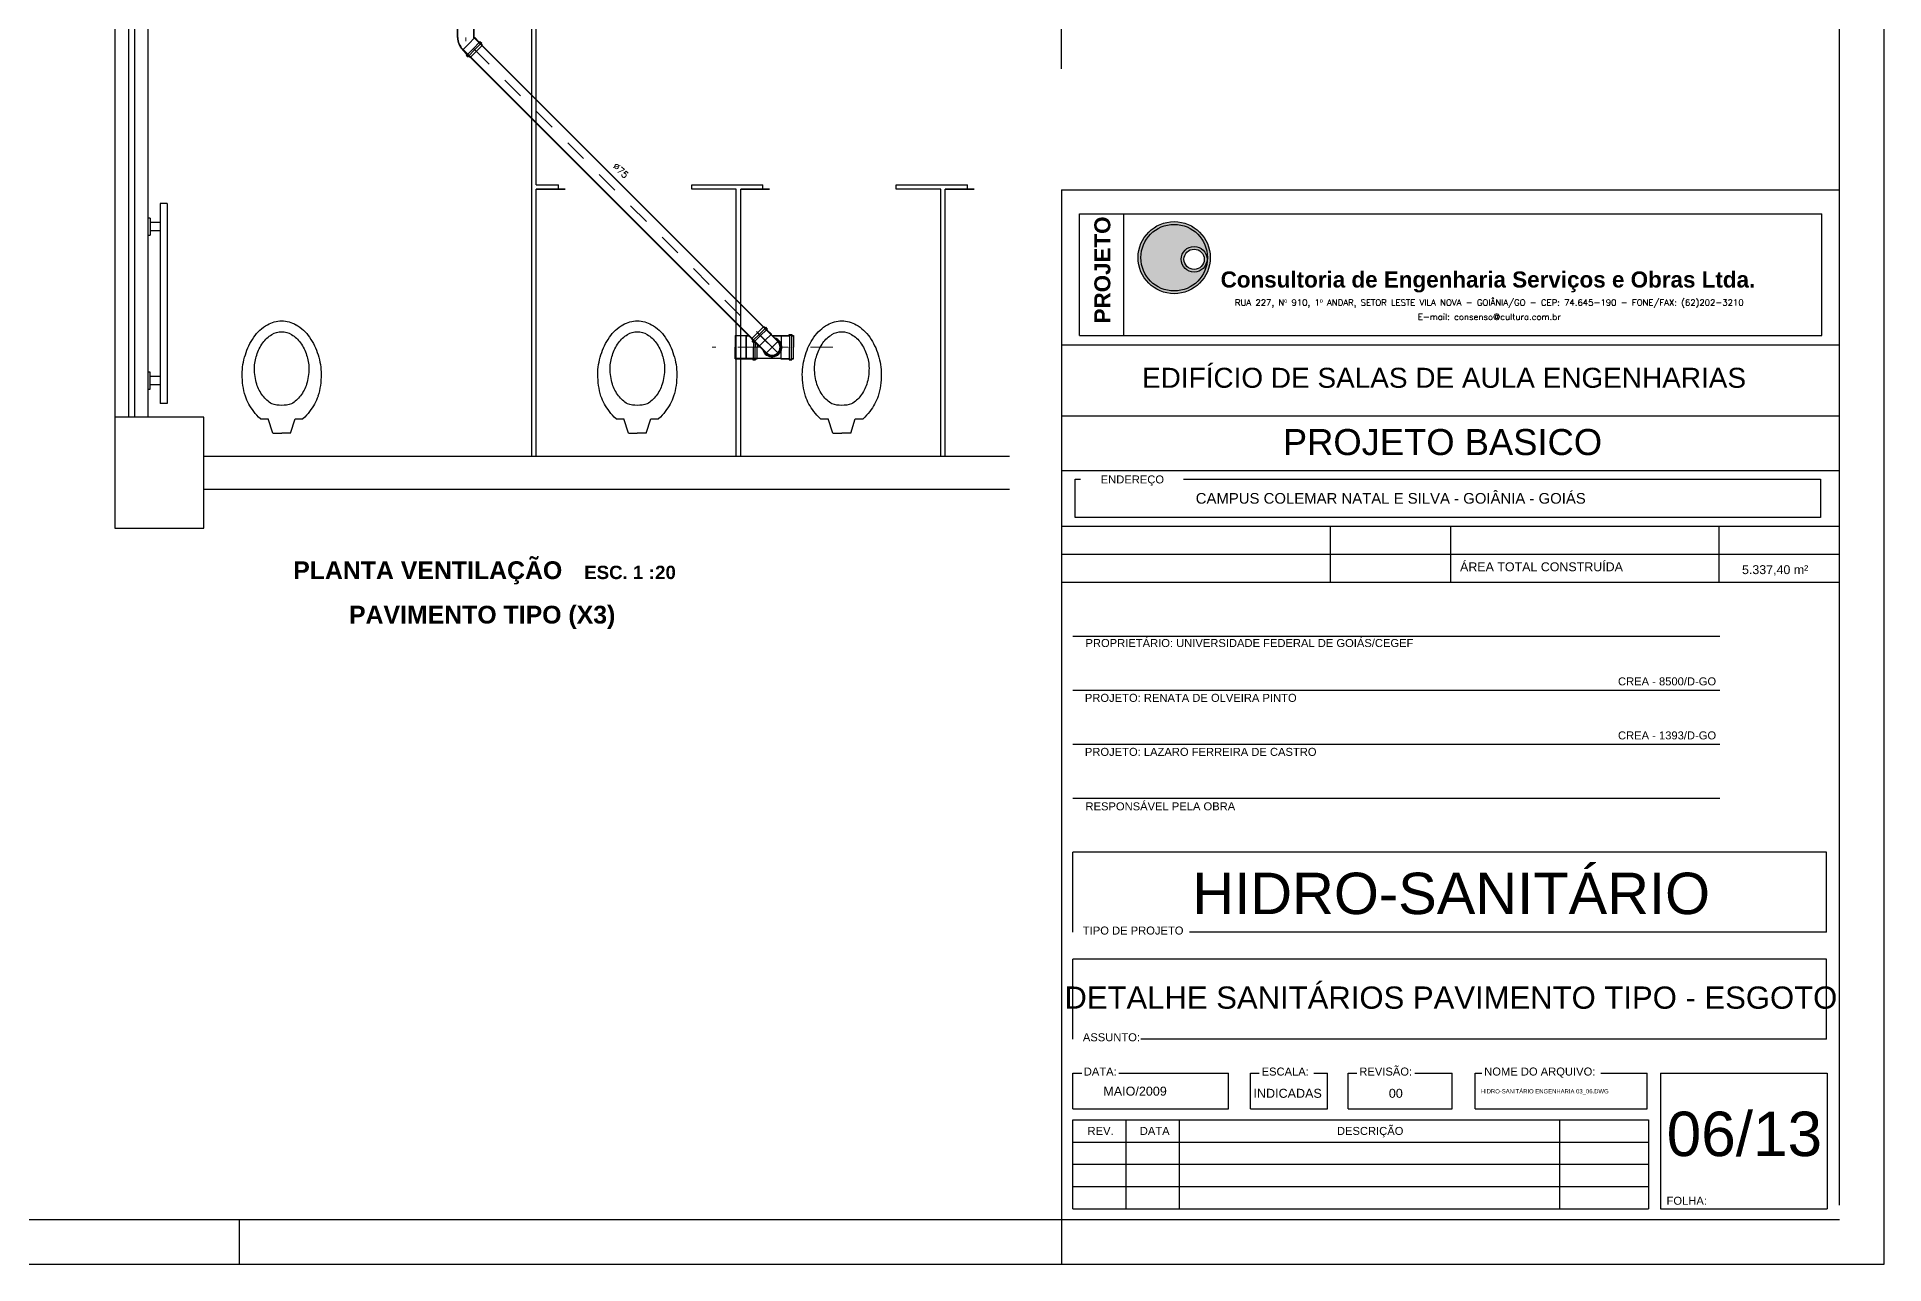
# Model space of a CAD drawing. Header units: millimetres. Extents: x -2485 to 3289, y -257 to 1952.
# Drawn here: x 63.77 to 72.08, y 30.07 to 35.59 of the extents above; entities that cross this region are included whole.
import ezdxf
from ezdxf.enums import TextEntityAlignment as Align

# ---------------------------------------------------------------- set-up
doc = ezdxf.new("R2010")
doc.units = ezdxf.units.MM
doc.header["$LTSCALE"] = 0.3
doc.linetypes.add('CONTINUO', pattern=[0])
doc.linetypes.add('HID', pattern=[0.37, 0.07, -0.1, 0.03, -0.1, 0.07])
for name, color, linetype in [('AUX', 2, 'Continuous'), ('CAR_COLOR12', 20, 'Continuous'), ('CAR_TEXTO_01', 7, 'Continuous'), ('CAR_TEXTO_02', 2, 'Continuous'), ('CARIMBO', 4, 'Continuous'), ('PAREDE', 7, 'CONTINUO'), ('PILAR', 2, 'Continuous'), ('SAN', 11, 'Continuous'), ('TEX', 11, 'Continuous'), ('TEXTO', 3, 'Continuous'), ('TUB', 1, 'Continuous'), ('VISTAS', 1, 'Continuous')]:
    doc.layers.add(name, color=color, linetype=linetype)
doc.layers.add('PROJETO ESGOTO', color=1, linetype='HID', lineweight=15)
doc.styles.add('ARIAL', font='ARIAL.TTF', dxfattribs={"height": 0.12})
doc.styles.add('CAIXA', font='swiss.ttf')
doc.styles.add('ROMANS', font='romans.shx', dxfattribs={"height": 0.03})
doc.styles.add('SANSSERIFBOLD', font='sasb____.pfb')

# ---------------------------------------------------------------- blocks, each defined once
blk = doc.blocks.new('vs')
at = {"layer": 'SAN'}
for p, q in [((0.1669, 0.0608), (0.1669, 0.0956)), ((0.1033, 0.04), (0.1669, 0.0608)), ((0.1033, 0.04), (0.1033, 0)), ((0.1033, -0.04), (0.1033, 0)), ((0.1033, -0.04), (0.1669, -0.0608)), ((0.1669, -0.0956), (0.1669, -0.0608))]:
    blk.add_line(p, q, dxfattribs=at)
for centre, radius, start, end in [((0.3668, -0.1583), 0.336, 90.00329, 106.77659), ((0.3667, -0.102), 0.2798, 71.60098, 89.98636), ((0.3142, -0.0363), 0.1977, 124.96441, 138.14022), ((0.3376, -0.0421), 0.2164, 108.24024, 129.16988), ((0.3508, -0.0253), 0.1357, 125.83489, 149.17492), ((0.3733, -0.0455), 0.1653, 107.75536, 128.04926), ((0.3947, -0.1284), 0.2508, 90, 106.65318), ((0.3946, -0.0506), 0.173, 69.91708, 89.9758), ((0.401, -0.0653), 0.185, 54.16511, 73.34682), ((0.3805, -0.0938), 0.2678, 55.03559, 73.84622), ((0.4299, -0.0253), 0.1357, 30.82508, 54.16511), ((0.4207, -0.0363), 0.1977, 30.64, 55.03559), ((0.3797, 0), 0.152, 163.09329, 196.90671), ((0.4772, 0), 0.0821, 327.43722, 32.56278), ((0.482, 0), 0.1264, 0, 30.64), ((0.482, 0), 0.1264, 329.36, 0), ((0.3508, 0.0253), 0.1357, 210.82508, 234.16511), ((0.4299, 0.0253), 0.1357, 305.83489, 329.17492), ((0.4207, 0.0363), 0.1977, 304.96441, 329.36), ((0.3142, 0.0363), 0.1977, 221.85978, 235.03559), ((0.3376, 0.0421), 0.2164, 230.83012, 251.75976), ((0.3668, 0.1583), 0.336, 253.22341, 269.99671), ((0.3733, 0.0455), 0.1653, 231.95074, 252.24464), ((0.3947, 0.1284), 0.2508, 253.34682, 270), ((0.3667, 0.102), 0.2798, 270.01364, 288.39902), ((0.3946, 0.0506), 0.173, 270.0242, 290.08292), ((0.401, 0.0653), 0.185, 286.65318, 305.83489), ((0.3805, 0.0938), 0.2678, 286.15378, 304.96441)]:
    blk.add_arc(centre, radius, start, end, dxfattribs=at)
blk = doc.blocks.new('J90E75C')
at = {"layer": 'TUB', "color": 1, "linetype": 'Continuous'}
for p, q in [((-0.0442, 0), (0.092, 0)), ((0, -0.0442), (0, 0.0441))]:
    blk.add_line(p, q, dxfattribs=at)
at = {"layer": 'TUB', "color": 4}
for p, q in [((0.0416, 0.0378), (0, 0.0378)), ((0.0423, 0.0361), (0, 0.0361)), ((0.0416, 0.0378), (0.0433, 0.0395)), ((0.0423, 0.0361), (0.044, 0.0378)), ((0.0433, 0.0395), (0.0721, 0.0395)), ((0.044, 0.0378), (0.0738, 0.0378)), ((0.0721, 0.0434), (0.0835, 0.0434)), ((0.0721, 0.0395), (0.0721, 0.0434)), ((0.0738, 0.0418), (0.0818, 0.0418)), ((0.0738, 0.0378), (0.0738, 0.0418)), ((0.0818, 0.0418), (0.0818, 0.0378)), ((0.0818, 0.0378), (0.092, 0.0378)), ((0.0835, 0.0434), (0.0835, 0.0395)), ((0.0835, 0.0395), (0.092, 0.0395)), ((0.0423, -0.0361), (0, -0.0361)), ((0.0416, -0.0378), (0, -0.0378)), ((0.0416, -0.0378), (0.0433, -0.0395)), ((0.0423, -0.0361), (0.044, -0.0378)), ((0.0433, -0.0395), (0.0721, -0.0395)), ((0.044, -0.0378), (0.0738, -0.0378)), ((0.0721, -0.0395), (0.0721, -0.0435)), ((0.0721, -0.0435), (0.0835, -0.0435)), ((0.0738, -0.0378), (0.0738, -0.0418)), ((0.0738, -0.0418), (0.0818, -0.0418)), ((0.0818, -0.0418), (0.0818, -0.0378)), ((0.0818, -0.0378), (0.092, -0.0378)), ((0.0835, -0.0435), (0.0835, -0.0395)), ((0.0835, -0.0395), (0.092, -0.0395))]:
    blk.add_line(p, q, dxfattribs=at)
at = {"layer": 'TUB', "color": 3}
for p, q in [((0.044, 0.0378), (0.044, 0)), ((0.044, -0.0378), (0.044, 0)), ((0.0738, 0.0378), (0.0738, 0)), ((0.0738, -0.0378), (0.0738, 0)), ((0.0818, 0.0378), (0.0818, 0)), ((0.0818, -0.0378), (0.0818, 0)), ((0.092, 0.0395), (0.092, 0)), ((0.092, -0.0395), (0.092, 0))]:
    blk.add_line(p, q, dxfattribs=at)
for radius, start, end in [(0.0435, 60.32119, 299.67881), (0.0394, 73.11852, 286.88148)]:
    blk.add_arc((0, 0), radius, start, end, dxfattribs=at)
at = {"layer": 'TUB', "color": 4}
for radius in [0.0378, 0.0361]:
    blk.add_arc((0, 0), radius, 90, 270, dxfattribs=at)
blk = doc.blocks.new('j45e75e')
at = {"layer": 'TUB', "color": 3}
for p, q in [((-0.0759, 0.024), (-0.0754, 0.0245)), ((-0.0759, 0.024), (-0.0748, 0.0214)), ((-0.024, 0.0759), (-0.0245, 0.0754)), ((-0.024, 0.0759), (-0.0214, 0.0748)), ((0.018, 0.0378), (0.018, 0)), ((0.018, -0.0378), (0.018, 0)), ((0.0478, 0.0378), (0.0478, 0)), ((0.0478, -0.0378), (0.0478, 0)), ((0.0558, 0.0378), (0.0558, 0)), ((0.0558, -0.0378), (0.0558, 0)), ((0.066, 0.0395), (0.066, 0)), ((0.066, -0.0395), (0.066, 0))]:
    blk.add_line(p, q, dxfattribs=at)
at = {"layer": 'TUB', "color": 3, "linetype": 'Continuous'}
for p in [(-0.0754, 0.0245), (-0.0245, 0.0754)]:
    blk.add_line(p, (-0.0499, 0.0499), dxfattribs=at)
at = {"layer": 'TUB', "color": 4}
for p, q in [((-0.0365, -0.0144), (-0.0754, 0.0245)), ((-0.0378, -0.0156), (-0.0748, 0.0214)), ((0.0156, 0.0353), (-0.0245, 0.0754)), ((0.0156, 0.0378), (-0.0214, 0.0748)), ((0.0156, 0.0378), (0.0173, 0.0395)), ((0.0156, 0.0353), (0.018, 0.0378)), ((0.0173, 0.0395), (0.0461, 0.0395)), ((0.018, 0.0378), (0.0478, 0.0378)), ((0.0461, 0.0434), (0.0575, 0.0434)), ((0.0461, 0.0395), (0.0461, 0.0434)), ((0.0478, 0.0417), (0.0558, 0.0417)), ((0.0478, 0.0378), (0.0478, 0.0417)), ((0.0558, 0.0417), (0.0558, 0.0378)), ((0.0558, 0.0378), (0.066, 0.0378)), ((0.0575, 0.0434), (0.0575, 0.0395)), ((0.0575, 0.0395), (0.066, 0.0395)), ((0.0156, -0.0378), (0.0173, -0.0395)), ((0.0163, -0.036), (0.018, -0.0378)), ((0.0173, -0.0395), (0.0461, -0.0395)), ((0.018, -0.0378), (0.0478, -0.0378)), ((0.0461, -0.0395), (0.0461, -0.0435)), ((0.0461, -0.0435), (0.0575, -0.0435)), ((0.0478, -0.0378), (0.0478, -0.0418)), ((0.0478, -0.0418), (0.0558, -0.0418)), ((0.0558, -0.0378), (0.066, -0.0378)), ((0.0558, -0.0418), (0.0558, -0.0378)), ((0.0575, -0.0395), (0.066, -0.0395)), ((0.0575, -0.0435), (0.0575, -0.0395))]:
    blk.add_line(p, q, dxfattribs=at)
for radius, end in [(0.0755, 269.99684), (0.0738, 270.54091)]:
    blk.add_arc((0.0156, 0.0378), radius, 225, end, dxfattribs=at)
blk = doc.blocks.new('PN')
at = {"layer": 'TEX', "color": 3, "linetype": 'Continuous', "style": 'SANSSERIFBOLD'}
blk.add_text('ESC. 1 :', height=0.06, dxfattribs=at).set_placement((-0.078, 0.0123), align=Align.CENTER)
at = {"layer": 'TEX', "color": 9, "style": 'SANSSERIFBOLD'}
blk.add_attdef('NOME', text='', height=0.08, dxfattribs=at).set_placement((-0.3353, 0.0123), align=Align.RIGHT)
at = {"layer": 'TEX', "color": 3, "style": 'SANSSERIFBOLD'}
blk.add_attdef('ESCALA', (0.0825, 0.0123), '', height=0.06, dxfattribs=at)
blk = doc.blocks.new('75')
at = {"layer": 'TEX', "color": 9, "style": 'ROMANS'}
blk.add_text('%%c75', height=0.03, dxfattribs=at).set_placement((0, 0))

msp = doc.modelspace()

# ---------------------------------------------------------------- hatches: boundary and pattern name
at = {"layer": 'CAR_COLOR12'}
h = msp.add_hatch(color=256, dxfattribs=at)
h.paths.add_polyline_path([(68.731827, 34.594198, 1), (69.03151, 34.594198, 1)])
h.paths.add_polyline_path([(69.029356, 34.586706, 1), (68.913505, 34.586706, 1)], flags=16)
h = msp.add_hatch(color=256, dxfattribs=at)
h.paths.add_polyline_path([(68.731827, 34.594198, 1), (69.03151, 34.594198, 1)])
h.paths.add_polyline_path([(69.029356, 34.586706, 1), (68.913505, 34.586706, 1)], flags=16)
at = {"layer": 'CAR_TEXTO_01'}
h = msp.add_hatch(color=256, dxfattribs=at)
h.paths.add_polyline_path([(69.043789, 34.594198, 1.00000074), (68.719548, 34.594198, 1.00000074)])
h.paths.add_polyline_path([(69.03151, 34.594198, 1), (68.731827, 34.594198, 1)], flags=16)
h = msp.add_hatch(color=256, dxfattribs=at)
h.paths.add_polyline_path([(69.043789, 34.594198, 1.00000074), (68.719548, 34.594198, 1.00000074)])
h.paths.add_polyline_path([(69.03151, 34.594198, 1), (68.731827, 34.594198, 1)], flags=16)
h = msp.add_hatch(color=256, dxfattribs=at)
h.paths.add_polyline_path([(69.029356, 34.586706, 1), (68.913505, 34.586706, 1)])
h.paths.add_polyline_path([(69.017077, 34.586706, -1), (68.925785, 34.586706, -1)], flags=16)
h = msp.add_hatch(color=256, dxfattribs=at)
h.paths.add_polyline_path([(69.029356, 34.586706, 1), (68.913505, 34.586706, 1)])
h.paths.add_polyline_path([(69.017077, 34.586706, -1), (68.925785, 34.586706, -1)], flags=16)

# ---------------------------------------------------------------- linework, layer by layer
at = {"color": 4, "linetype": 'Continuous'}
for p, q in [((72.075361, 30.066047), (72.075361, 41.746047)), ((55.455361, 30.066047), (72.075361, 30.066047))]:
    msp.add_line(p, q, dxfattribs=at)
at = {"color": 12, "linetype": 'Continuous'}
for p, q in [((71.875361, 30.330294), (71.875361, 41.546047)), ((55.955361, 30.266047), (71.875361, 30.266047))]:
    msp.add_line(p, q, dxfattribs=at)
at = {"color": 5, "linetype": 'Continuous'}
msp.add_line((64.675361, 30.266047), (64.675361, 30.066047), dxfattribs=at)
at = {"layer": 'AUX', "color": 12, "linetype": 'Continuous'}
msp.add_line((68.375342, 30.266047), (71.875361, 30.266047), dxfattribs=at)
at = {"layer": 'CAR_TEXTO_01'}
for p, q in [((68.375361, 34.898713), (68.375361, 30.266047)), ((68.375361, 34.898713), (71.875361, 34.898713)), ((68.455361, 34.244398), (68.455361, 34.791633)), ((68.455361, 34.244398), (68.455361, 34.791633)), ((68.455361, 34.791633), (71.795361, 34.791633)), ((68.455361, 34.791633), (71.795361, 34.791633)), ((68.655361, 34.244398), (68.655361, 34.791633)), ((68.655361, 34.244398), (68.655361, 34.791633)), ((71.795361, 34.244398), (71.795361, 34.791633)), ((71.795361, 34.244398), (71.795361, 34.791633)), ((68.455361, 34.244398), (71.795361, 34.244398)), ((68.455361, 34.244398), (71.795361, 34.244398)), ((68.375361, 34.201322), (71.875361, 34.201322)), ((68.375361, 33.883047), (71.875361, 33.883047)), ((68.375361, 33.63701), (71.875361, 33.63701)), ((68.375361, 33.385402), (71.875361, 33.385402)), ((69.582751, 33.385402), (69.582751, 33.134082)), ((70.125361, 33.385402), (70.125361, 33.134082)), ((71.332751, 33.385402), (71.332751, 33.134082)), ((68.375361, 33.259742), (71.875361, 33.259742)), ((68.375361, 33.134082), (71.875361, 33.134082)), ((68.425361, 32.890993), (71.337272, 32.890993)), ((68.425366, 32.647905), (71.337276, 32.647905)), ((68.425361, 32.404816), (71.337272, 32.404816)), ((68.425361, 32.161727), (71.337272, 32.161727)), ((68.425361, 31.558639), (68.425361, 31.918639)), ((71.816645, 31.918639), (68.425361, 31.918639)), ((71.816645, 31.558639), (71.816645, 31.918639)), ((71.816645, 31.558639), (68.950713, 31.558639)), ((68.425361, 31.078465), (68.425361, 31.438465)), ((71.816645, 31.438465), (68.425361, 31.438465)), ((71.816645, 31.078465), (71.816645, 31.438465)), ((71.816645, 31.078465), (68.73215, 31.078465)), ((68.425361, 30.765043), (68.425361, 30.925043)), ((68.425361, 30.925043), (68.466663, 30.925043)), ((68.633184, 30.925043), (69.125361, 30.925043)), ((69.125361, 30.765043), (69.125361, 30.925043)), ((69.225361, 30.925043), (69.263567, 30.925043)), ((69.225361, 30.765043), (69.225361, 30.925043)), ((69.509451, 30.925043), (69.570745, 30.925043)), ((69.570745, 30.765043), (69.570745, 30.925043)), ((69.664927, 30.925043), (69.703908, 30.925043)), ((69.664927, 30.765043), (69.664927, 30.925043)), ((69.964371, 30.925043), (70.131763, 30.925043)), ((70.131763, 30.765043), (70.131763, 30.925043)), ((70.235166, 30.925043), (70.266046, 30.925043)), ((70.235166, 30.765043), (70.235166, 30.925043)), ((70.801727, 30.925043), (71.010069, 30.925043)), ((71.010069, 30.765043), (71.010069, 30.925043)), ((71.069267, 30.925043), (71.818741, 30.925043)), ((71.069267, 30.925043), (71.069267, 30.315043)), ((71.818741, 30.925043), (71.818741, 30.315043)), ((68.425361, 30.765043), (69.125361, 30.765043)), ((69.225361, 30.765043), (69.570745, 30.765043)), ((69.664927, 30.765043), (70.131763, 30.765043)), ((70.235166, 30.765043), (71.010069, 30.765043)), ((68.425361, 30.715043), (71.015888, 30.715043)), ((68.425361, 30.315043), (68.425361, 30.715043)), ((68.665361, 30.315043), (68.665361, 30.715043)), ((68.905361, 30.315043), (68.905361, 30.715043)), ((70.615888, 30.715043), (70.615888, 30.315043)), ((71.015888, 30.715043), (71.015888, 30.315043)), ((68.425361, 30.615043), (71.015888, 30.615043)), ((68.425361, 30.515043), (71.015888, 30.515043)), ((68.425361, 30.415043), (71.015888, 30.415043)), ((68.375342, 30.266047), (68.375342, 30.066047)), ((68.425361, 30.315043), (71.015888, 30.315043)), ((71.069267, 30.315043), (71.818741, 30.315043))]:
    msp.add_line(p, q, dxfattribs=at)
msp.add_lwpolyline([(68.924084, 33.597548), (71.79005, 33.597548), (71.79005, 33.424864), (68.436321, 33.424864), (68.436321, 33.597548), (68.460862, 33.597548)], dxfattribs=at)
for centre, radius in [((68.881669, 34.594198), 0.16212), ((68.881669, 34.594198), 0.16212), ((68.881669, 34.594198), 0.149841), ((68.881669, 34.594198), 0.149841), ((68.971431, 34.586706), 0.057925), ((68.971431, 34.586706), 0.057925), ((68.971431, 34.586706), 0.057925), ((68.971431, 34.586706), 0.057925), ((68.971431, 34.586706), 0.045646), ((68.971431, 34.586706), 0.045646)]:
    msp.add_circle(centre, radius, dxfattribs=at)
at = {"layer": 'PAREDE'}
for p, q in [((64.116395, 36.671718), (64.116395, 33.876718)), ((64.178931, 33.876718), (64.178931, 36.671718)), ((64.20386, 36.671718), (64.20386, 33.876718)), ((64.266395, 33.876718), (64.266395, 36.671718)), ((64.350795, 34.837356), (64.319332, 34.837356)), ((64.319332, 34.837356), (64.319332, 33.937356)), ((64.350795, 34.837356), (64.319332, 34.837356)), ((64.350795, 34.837356), (64.350795, 33.937356)), ((64.274386, 34.77181), (64.274386, 34.695901)), ((64.274386, 34.77181), (64.274386, 34.695901)), ((64.274386, 34.77181), (64.274386, 34.695901)), ((64.274386, 34.77181), (64.274386, 34.695901)), ((64.274386, 34.77181), (64.274386, 34.695901)), ((64.319332, 34.752356), (64.274386, 34.752356)), ((64.319332, 34.752356), (64.274386, 34.752356)), ((64.319332, 34.715356), (64.274386, 34.715356)), ((64.319332, 34.715356), (64.274386, 34.715356)), ((64.274386, 34.002901), (64.274386, 34.07881)), ((64.274386, 34.002901), (64.274386, 34.07881)), ((64.274386, 34.002901), (64.274386, 34.07881)), ((64.319332, 34.059356), (64.274386, 34.059356)), ((64.319332, 34.059356), (64.274386, 34.059356)), ((64.319332, 34.022356), (64.274386, 34.022356)), ((64.319332, 34.022356), (64.274386, 34.022356)), ((64.350795, 33.937356), (64.319332, 33.937356)), ((64.350795, 33.937356), (64.319332, 33.937356)), ((64.516395, 33.701718), (68.141372, 33.701718)), ((65.756395, 33.701718), (68.141372, 33.701718)), ((65.756395, 33.701718), (68.141372, 33.701718)), ((68.141372, 33.551718), (64.516395, 33.551718)), ((68.141372, 33.551718), (65.756395, 33.551718))]:
    msp.add_line(p, q, dxfattribs=at)
for centre, start, end in [((64.27039, 34.743485), 81.9714714, 98.0285286), ((64.27039, 34.743485), 81.9714714, 98.0285286), ((64.27039, 34.743485), 81.9714714, 98.0285286), ((64.27039, 34.743485), 81.9714714, 98.0285286), ((64.27039, 34.743485), 81.9714714, 98.0285286), ((64.27039, 34.743485), 81.9714714, 98.0285286), ((64.27039, 34.724226), 261.9714714, 278.0285286), ((64.27039, 34.724226), 261.9714714, 278.0285286), ((64.27039, 34.724226), 261.9714714, 278.0285286), ((64.27039, 34.724226), 261.9714714, 278.0285286), ((64.27039, 34.724226), 261.9714714, 278.0285286), ((64.27039, 34.050485), 81.9714714, 98.0285286), ((64.27039, 34.050485), 81.9714714, 98.0285286), ((64.27039, 34.050485), 81.9714714, 98.0285286), ((64.27039, 34.031226), 261.9714714, 278.0285286), ((64.27039, 34.031226), 261.9714714, 278.0285286), ((64.27039, 34.031226), 261.9714714, 278.0285286), ((64.27039, 34.031226), 261.9714714, 278.0285286), ((64.27039, 34.031226), 261.9714714, 278.0285286), ((64.27039, 34.031226), 261.9714714, 278.0285286)]:
    msp.add_arc(centre, 0.028606, start, end, dxfattribs=at)
at = {"layer": 'PILAR'}
msp.add_lwpolyline([(64.116395, 33.376718), (64.516395, 33.376718), (64.516395, 33.876718), (64.116395, 33.876718)], close=True, dxfattribs=at)
at = {"layer": 'PROJETO ESGOTO'}
for p, q in [((65.695011, 37.784103), (65.695011, 35.568952)), ((67.072741, 34.191222), (65.695011, 35.568952)), ((67.019354, 34.191222), (66.802592, 34.191222)), ((67.345643, 34.191222), (67.116191, 34.191222))]:
    msp.add_line(p, q, dxfattribs=at)
at = {"layer": 'SAN', "linetype": 'CONTINUO'}
for p, q in [((65.991395, 33.701718), (65.991395, 35.784893)), ((66.011395, 34.921718), (66.011395, 35.784893)), ((66.011395, 34.921718), (66.111395, 34.921718)), ((66.011395, 34.921718), (66.111395, 34.921718)), ((66.111395, 34.901718), (66.111395, 34.921718)), ((66.111395, 34.901718), (66.111395, 34.921718)), ((66.711395, 34.921718), (66.931395, 34.921718)), ((66.711395, 34.901718), (66.711395, 34.921718)), ((66.711395, 34.921718), (66.931395, 34.921718)), ((66.711395, 34.901718), (66.711395, 34.921718)), ((66.916395, 34.921718), (67.031395, 34.921718)), ((66.916395, 34.921718), (67.031395, 34.921718)), ((67.031395, 34.901718), (67.031395, 34.921718)), ((67.031395, 34.901718), (67.031395, 34.921718)), ((67.631395, 34.921718), (67.851395, 34.921718)), ((67.631395, 34.901718), (67.631395, 34.921718)), ((67.631395, 34.921718), (67.851395, 34.921718)), ((67.631395, 34.901718), (67.631395, 34.921718)), ((67.836395, 34.921718), (67.951395, 34.921718)), ((67.836395, 34.921718), (67.951395, 34.921718)), ((67.951395, 34.901718), (67.951395, 34.921718)), ((67.951395, 34.901718), (67.951395, 34.921718)), ((65.991395, 33.701718), (65.991395, 34.901718)), ((65.991395, 33.701718), (65.991395, 34.901718)), ((66.011395, 34.901718), (66.141395, 34.901718)), ((66.011395, 33.701718), (66.011395, 34.901718)), ((66.011395, 34.821718), (66.011395, 34.901718)), ((66.111395, 34.901718), (66.011395, 34.901718)), ((66.011395, 34.901718), (66.141395, 34.901718)), ((66.011395, 33.701718), (66.011395, 34.901718)), ((66.011395, 34.821718), (66.011395, 34.901718)), ((66.111395, 34.901718), (66.011395, 34.901718)), ((66.141395, 34.901718), (66.111395, 34.901718)), ((66.141395, 34.901718), (66.111395, 34.901718)), ((66.911395, 34.901718), (66.711395, 34.901718)), ((66.911395, 34.901718), (66.711395, 34.901718)), ((66.911395, 33.701718), (66.911395, 34.901718)), ((66.911395, 33.701718), (66.911395, 34.901718)), ((66.931395, 34.901718), (67.061395, 34.901718)), ((66.931395, 33.701718), (66.931395, 34.901718)), ((67.031395, 34.901718), (66.931395, 34.901718)), ((66.931395, 34.901718), (67.061395, 34.901718)), ((66.931395, 33.701718), (66.931395, 34.901718)), ((67.031395, 34.901718), (66.931395, 34.901718)), ((67.061395, 34.901718), (67.031395, 34.901718)), ((67.061395, 34.901718), (67.031395, 34.901718)), ((67.831395, 34.901718), (67.631395, 34.901718)), ((67.831395, 34.901718), (67.631395, 34.901718)), ((67.831395, 33.701718), (67.831395, 34.901718)), ((67.831395, 33.701718), (67.831395, 34.901718)), ((67.851395, 34.901718), (67.981395, 34.901718)), ((67.851395, 33.701718), (67.851395, 34.901718)), ((67.951395, 34.901718), (67.851395, 34.901718)), ((67.851395, 34.901718), (67.981395, 34.901718)), ((67.851395, 33.701718), (67.851395, 34.901718)), ((67.951395, 34.901718), (67.851395, 34.901718)), ((67.981395, 34.901718), (67.951395, 34.901718)), ((67.981395, 34.901718), (67.951395, 34.901718))]:
    msp.add_line(p, q, dxfattribs=at)
at = {"layer": 'TEXTO'}
msp.add_line((68.375342, 35.44375), (68.375342, 41.546047), dxfattribs=at)
at = {"layer": 'TUB', "color": 4}
for p, q in [((67.067119, 34.247826), (65.733256, 35.581689)), ((67.068321, 34.249028), (65.734458, 35.582891)), ((67.014935, 34.195642), (65.681072, 35.529505)), ((67.016137, 34.196844), (65.682274, 35.530707)), ((66.906741, 34.243022), (66.908241, 34.243822)), ((66.955741, 34.242022), (66.906741, 34.242022)), ((66.908241, 34.243822), (66.966754, 34.243822)), ((66.955741, 34.242022), (66.968554, 34.242022)), ((66.970354, 34.240222), (66.955741, 34.240222)), ((66.968554, 34.242022), (66.960524, 34.242022)), ((67.111195, 34.242022), (67.075327, 34.242022)), ((67.111941, 34.240222), (67.077127, 34.240222)), ((67.111195, 34.242022), (67.112995, 34.243822)), ((67.111941, 34.240222), (67.113741, 34.242022)), ((67.112995, 34.243822), (67.149541, 34.243822)), ((67.113741, 34.242022), (67.151341, 34.242022)), ((67.149541, 34.247822), (67.161141, 34.247822)), ((67.149541, 34.243822), (67.149541, 34.247822)), ((67.151341, 34.246022), (67.159341, 34.246022)), ((67.151341, 34.242022), (67.151341, 34.246022)), ((67.159341, 34.246022), (67.159341, 34.242022)), ((67.159341, 34.242022), (67.168741, 34.242022)), ((67.161141, 34.247822), (67.161141, 34.243822)), ((67.161141, 34.243822), (67.168741, 34.243822)), ((66.955741, 34.140422), (66.906741, 34.140422)), ((66.906741, 34.139422), (66.908241, 34.138622)), ((66.908241, 34.138622), (66.986541, 34.138622)), ((66.955741, 34.142222), (67.111941, 34.142222)), ((66.955741, 34.140422), (66.988341, 34.140422)), ((67.111195, 34.140422), (66.960524, 34.140422)), ((66.986541, 34.138622), (66.986541, 34.134622)), ((66.986541, 34.134622), (66.998141, 34.134622)), ((66.988341, 34.140422), (66.988341, 34.136422)), ((66.988341, 34.136422), (66.996341, 34.136422)), ((66.996341, 34.140422), (67.005741, 34.140422)), ((66.996341, 34.136422), (66.996341, 34.140422)), ((66.998141, 34.138622), (67.005741, 34.138622)), ((66.998141, 34.134622), (66.998141, 34.138622)), ((67.111195, 34.140422), (67.112995, 34.138622)), ((67.111941, 34.142222), (67.113741, 34.140422)), ((67.112995, 34.138622), (67.149541, 34.138622)), ((67.113741, 34.140422), (67.151341, 34.140422)), ((67.149541, 34.138622), (67.149541, 34.134622)), ((67.149541, 34.134622), (67.161141, 34.134622)), ((67.151341, 34.140422), (67.151341, 34.136422)), ((67.151341, 34.136422), (67.159341, 34.136422)), ((67.159341, 34.136422), (67.159341, 34.140422)), ((67.159341, 34.140422), (67.168741, 34.140422)), ((67.161141, 34.134622), (67.161141, 34.138622)), ((67.161141, 34.138622), (67.168741, 34.138622))]:
    msp.add_line(p, q, dxfattribs=at)
at = {"layer": 'TUB', "color": 3}
for p, q in [((66.906741, 34.243022), (66.906741, 34.191222)), ((66.955741, 34.242022), (66.955741, 34.191222)), ((66.955741, 34.24089), (66.960524, 34.242022)), ((66.955741, 34.24089), (66.955741, 34.240222)), ((67.113741, 34.242022), (67.113741, 34.205606)), ((67.151341, 34.242022), (67.151341, 34.191222)), ((67.159341, 34.242022), (67.159341, 34.191222)), ((67.168741, 34.243822), (67.168741, 34.191222)), ((66.906741, 34.139422), (66.906741, 34.191222)), ((66.955741, 34.140422), (66.955741, 34.191222)), ((66.988341, 34.214175), (66.988341, 34.191222)), ((66.988341, 34.140422), (66.988341, 34.191222)), ((66.996341, 34.211832), (66.996341, 34.191222)), ((66.996341, 34.140422), (66.996341, 34.191222)), ((67.005741, 34.202432), (67.005741, 34.191222)), ((67.005741, 34.138622), (67.005741, 34.191222)), ((67.113741, 34.140422), (67.113741, 34.176838)), ((67.151341, 34.140422), (67.151341, 34.191222)), ((67.159341, 34.140422), (67.159341, 34.191222)), ((67.168741, 34.138622), (67.168741, 34.191222)), ((66.955741, 34.141555), (66.955741, 34.142222)), ((66.955741, 34.141555), (66.960524, 34.140422))]:
    msp.add_line(p, q, dxfattribs=at)
at = {"layer": 'TUB', "color": 3, "linetype": 'Continuous'}
for q in [(66.955741, 34.240222), (66.955741, 34.142222)]:
    msp.add_line((66.955741, 34.191222), q, dxfattribs=at)

# ---------------------------------------------------------------- block references
at = {"layer": 'PROJETO ESGOTO', "linetype": 'CONTINUO'}
for name, p, rotation in [('j45e75e', (65.695011, 35.568952), 314.9999999999447), ('J90E75C', (67.072741, 34.191222), 134.9999999999816)]:
    msp.add_blockref(name, p, dxfattribs=dict(at, rotation=rotation))
at = {"layer": 'SAN', "linetype": 'CONTINUO', "xscale": -1, "rotation": 270}
for p in [(64.866395, 33.701718), (66.466395, 33.701718), (67.386395, 33.701718)]:
    msp.add_blockref('vs', p, dxfattribs=at)
at = {"layer": 'TEXTO', "rotation": 315.6969182456598}
msp.add_blockref('75', (66.35379, 35.0023), dxfattribs=at)
at = {"layer": 'VISTAS'}
msp.add_blockref('PN', (66.463996, 33.135694), dxfattribs=at).add_auto_attribs({'NOME': 'PLANTA VENTILAÇÃO', 'ESCALA': '20'})

# ---------------------------------------------------------------- texts
at = {"layer": 'CAR_TEXTO_01', "style": 'ROMANS'}
for s, p in [('RUA 227, Nº 910, 1º ANDAR, SETOR LESTE VILA NOVA - GOIÂNIA/GO - CEP: 74.645-190 - FONE/FAX: (62)202-3210', (70.299346, 34.378156)), ('E-mail: consenso@cultura.com.br', (70.299346, 34.31385))]:
    msp.add_text(s, height=0.028, dxfattribs=at).set_placement(p, align=Align.CENTER)
at = {"layer": 'CAR_TEXTO_01', "style": 'ARIAL'}
for s, height, p in [('ENDEREÇO', 0.036, (68.551139, 33.578334)), ('ÁREA TOTAL CONSTRUÍDA', 0.04, (70.167863, 33.183235)), ('5.337,40 m²', 0.04, (71.436278, 33.170328)), ('PROPRIETÁRIO: UNIVERSIDADE FEDERAL DE GOIÁS/CEGEF', 0.036, (68.482636, 32.842275)), (' CREA - 8500/D-GO', 0.036, (70.864434, 32.669718)), ('PROJETO: RENATA DE OLVEIRA PINTO', 0.036, (68.479936, 32.595598)), (' CREA - 1393/D-GO', 0.036, (70.864434, 32.42663)), ('PROJETO: LAZARO FERREIRA DE CASTRO', 0.036, (68.479936, 32.352509)), ('RESPONSÁVEL PELA OBRA', 0.036, (68.482636, 32.107457)), ('TIPO DE PROJETO', 0.036, (68.470847, 31.54861)), ('ASSUNTO:', 0.036, (68.470847, 31.068437)), ('DATA:', 0.036, (68.475001, 30.91419)), ('ESCALA:', 0.036, (69.275001, 30.91419)), ('REVISÃO:', 0.036, (69.714566, 30.91419)), ('NOME DO ARQUIVO:', 0.036, (70.276515, 30.91419)), ('MAIO/2009', 0.0404082, (68.562991, 30.823808)), ('INDICADAS', 0.0404082, (69.238432, 30.814098)), ('00', 0.0404082, (69.84742, 30.814098)), ('HIDRO-SANITÁRIO ENGENHARIA 03_06.DWG', 0.01905795, (70.260946, 30.833948)), ('REV.', 0.036, (68.491892, 30.647002)), ('DATA', 0.036, (68.726994, 30.647002)), ('DESCRIÇÃO', 0.036, (69.61401, 30.647002)), ('FOLHA:', 0.036, (71.096927, 30.332953))]:
    msp.add_text(s, height=height, dxfattribs=at).set_placement(p)
at = {"layer": 'CAR_TEXTO_02', "style": 'SANSSERIFBOLD'}
msp.add_text('PROJETO', height=0.0720635, rotation=90, dxfattribs=at).set_placement((68.594472, 34.538889), align=Align.CENTER)
at = {"layer": 'CAR_TEXTO_02'}
for s, height, style, p in [('Consultoria de Engenharia Serviços e Obras Ltda.', 0.07222734, 'SANSSERIFBOLD', (70.293265, 34.459776)), ('EDIFÍCIO DE SALAS DE AULA ENGENHARIAS', 0.09, 'CAIXA', (70.095736, 34.00863)), ('PROJETO BASICO', 0.11712236, 'CAIXA', (70.088785, 33.706012)), ('HIDRO-SANITÁRIO', 0.18639425, 'CAIXA', (70.128174, 31.640608)), ('DETALHE SANITÁRIOS PAVIMENTO TIPO - ESGOTO', 0.1, 'CAIXA', (70.126316, 31.214921))]:
    msp.add_text(s, height=height, dxfattribs=dict(at, style=style)).set_placement(p, align=Align.CENTER)
at = {"layer": 'CAR_TEXTO_02', "style": 'CAIXA'}
msp.add_text('06/13', height=0.2, dxfattribs=at).set_placement((71.097431, 30.551805))
at = {"layer": 'CARIMBO', "style": 'ARIAL'}
msp.add_text('CAMPUS COLEMAR NATAL E SILVA - GOIÂNIA - GOIÁS', height=0.048, dxfattribs=at).set_placement((68.978619, 33.487221))
at = {"layer": 'TEX', "color": 9, "style": 'SANSSERIFBOLD'}
msp.add_text('PAVIMENTO TIPO (X3)', height=0.08, dxfattribs=at).set_placement((65.169231, 32.947978))

doc.saveas('drawing.dxf')
